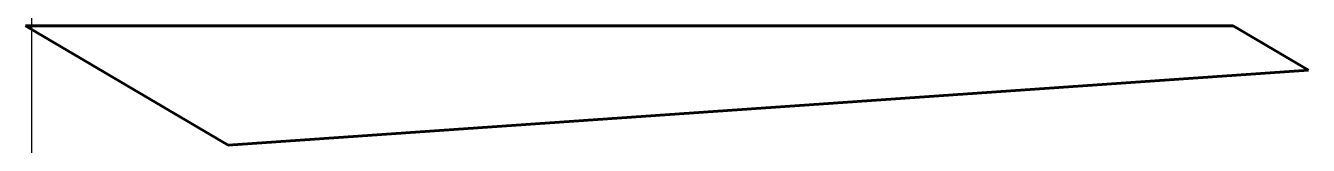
# Model space of a CAD drawing. Header units: millimetres. Extents: x -667 to 820, y -315 to -177.
import ezdxf

# ---------------------------------------------------------------- set-up
doc = ezdxf.new("R2010")
doc.units = ezdxf.units.MM
doc.linetypes.add('K5LT_BASIC', pattern=[0])
doc.layers.add('Системный слой', color=7, linetype='Continuous')

msp = doc.modelspace()

# ---------------------------------------------------------------- linework, layer by layer
at = {"layer": 'Системный слой', "color": 5, "linetype": 'K5LT_BASIC', "lineweight": 60, "true_color": 0x0000ff}
for p, q in [((-666.6, -176.8), (733.2, -176.8)), ((-666.6, -176.8), (-431.7, -315)), ((733.2, -176.8), (820.2, -228)), ((820.2, -228), (-431.7, -315))]:
    msp.add_line(p, q, dxfattribs=at)
at = {"layer": 'Системный слой', "color": 9, "true_color": 0xdca5c1}
msp.add_xline((-659.4, 2476.8), (0, 1), dxfattribs=at)

doc.saveas('drawing.dxf')
